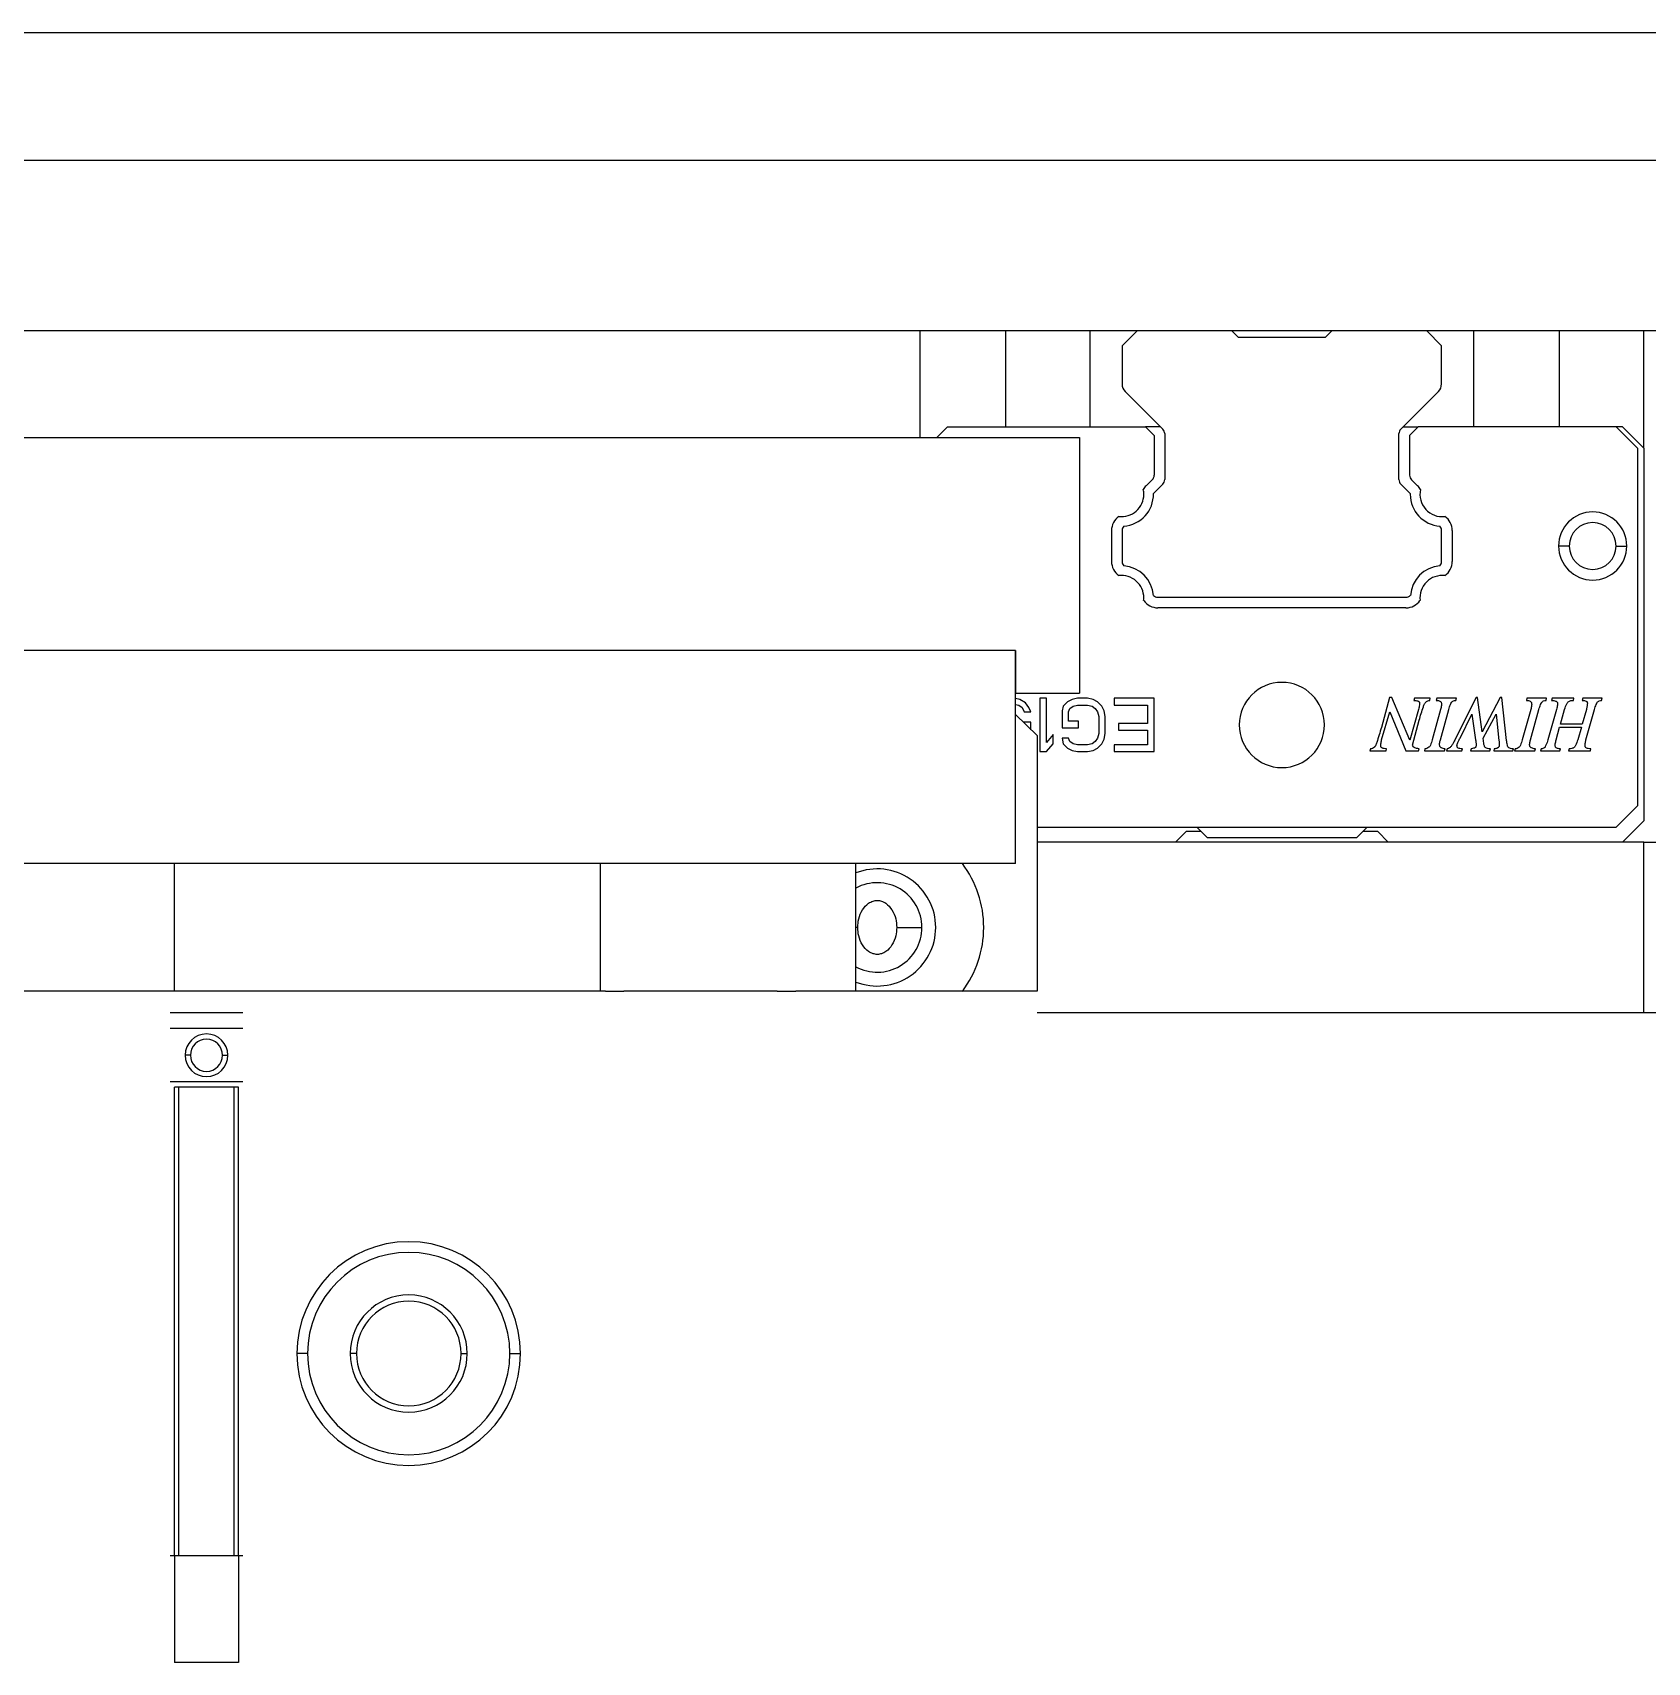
# Model space of a CAD drawing. Header units: millimetres. Extents: x 914 to 910632, y -176 to 682692.
# Drawn here: x 2382.413 to 2383.607, y 1909.357 to 1910.562 of the extents above; entities that cross this region are included whole.
import ezdxf

# ---------------------------------------------------------------- set-up
doc = ezdxf.new("R2010")
doc.units = ezdxf.units.MM

msp = doc.modelspace()

# ---------------------------------------------------------------- linework, layer by layer
at = {"color": 7, "linetype": 'Continuous'}
for p, q in [((2380.0924, 1910.5621), (2385.2899, 1910.5621)), ((2383.7936, 1910.4676), (2381.0531, 1910.4676)), ((2383.7936, 1910.3416), (2381.0531, 1910.3416)), ((2383.0691, 1910.3416), (2383.0691, 1910.2629)), ((2383.1951, 1910.2708), (2383.1951, 1910.3416)), ((2383.2188, 1910.3306), (2383.2298, 1910.3416)), ((2383.2999, 1910.3416), (2383.2298, 1910.3416)), ((2383.2999, 1910.3416), (2383.3046, 1910.3369)), ((2383.3692, 1910.3369), (2383.3739, 1910.3416)), ((2383.444, 1910.3416), (2383.3739, 1910.3416)), ((2383.444, 1910.3416), (2383.455, 1910.3306)), ((2383.4786, 1910.3416), (2383.4786, 1910.2708)), ((2383.6046, 1910.255), (2383.6046, 1910.3416)), ((2383.2188, 1910.3306), (2383.2188, 1910.3024)), ((2383.3046, 1910.3369), (2383.3692, 1910.3369)), ((2383.455, 1910.3024), (2383.455, 1910.3306)), ((2383.2489, 1910.269), (2383.2211, 1910.2968)), ((2383.4527, 1910.2968), (2383.4249, 1910.269)), ((2383.0817, 1910.2629), (2383.0896, 1910.2708)), ((2383.0896, 1910.2708), (2383.236, 1910.2708)), ((2383.236, 1910.2708), (2383.2424, 1910.2644)), ((2383.2471, 1910.2708), (2383.236, 1910.2708)), ((2383.4267, 1910.2708), (2383.4378, 1910.2708)), ((2383.4314, 1910.2644), (2383.4378, 1910.2708)), ((2383.5842, 1910.2708), (2383.4378, 1910.2708)), ((2383.5842, 1910.2708), (2383.5999, 1910.255)), ((2383.5889, 1910.2708), (2383.5842, 1910.2708)), ((2383.5889, 1910.2708), (2383.6046, 1910.255)), ((2381.6595, 1910.2629), (2383.1873, 1910.2629)), ((2383.1873, 1910.2629), (2383.1873, 1910.0739)), ((2383.2424, 1910.2644), (2383.2424, 1910.2349)), ((2383.2503, 1910.2657), (2383.2503, 1910.2317)), ((2383.4235, 1910.2317), (2383.4235, 1910.2657)), ((2383.4314, 1910.2644), (2383.4314, 1910.2349)), ((2383.5999, 1910.255), (2383.5999, 1909.9904)), ((2383.6046, 1910.255), (2383.6046, 1909.9794)), ((2383.241, 1910.2316), (2383.2365, 1910.2271)), ((2383.2419, 1910.2214), (2383.2489, 1910.2283)), ((2383.4318, 1910.2214), (2383.4249, 1910.2283)), ((2383.4319, 1910.2214), (2383.4318, 1910.2208)), ((2383.4373, 1910.2271), (2383.4328, 1910.2316)), ((2383.2109, 1910.1941), (2383.2109, 1910.1711)), ((2383.2188, 1910.1941), (2383.2188, 1910.1711)), ((2383.455, 1910.1711), (2383.455, 1910.1941)), ((2383.4629, 1910.1941), (2383.4629, 1910.1711)), ((2383.5495, 1910.1826), (2383.5416, 1910.1826)), ((2383.5842, 1910.1826), (2383.592, 1910.1826)), ((2383.2451, 1910.1448), (2383.4287, 1910.1448)), ((2383.4287, 1910.1369), (2383.2451, 1910.1369)), ((2383.14, 1910.1054), (2381.7068, 1910.1054)), ((2383.14, 1910.1054), (2383.14, 1910.0739)), ((2383.14, 1909.9479), (2383.14, 1910.1054)), ((2383.14, 1910.0739), (2383.1873, 1910.0739)), ((2383.1431, 1910.0691), (2383.14, 1910.0698)), ((2383.14, 1910.0655), (2383.1423, 1910.0649)), ((2383.1423, 1910.0649), (2383.1448, 1910.0633)), ((2383.1472, 1910.0666), (2383.1431, 1910.0691)), ((2383.1497, 1910.0633), (2383.1472, 1910.0666)), ((2383.1579, 1910.07), (2383.1579, 1910.0306)), ((2383.1628, 1910.07), (2383.1579, 1910.07)), ((2383.1628, 1910.0373), (2383.1628, 1910.07)), ((2383.1784, 1910.0674), (2383.1751, 1910.0641)), ((2383.1817, 1910.0691), (2383.1784, 1910.0674)), ((2383.1858, 1910.07), (2383.1817, 1910.0691)), ((2383.1825, 1910.0641), (2383.1858, 1910.0649)), ((2383.1932, 1910.07), (2383.1858, 1910.07)), ((2383.1858, 1910.0649), (2383.1932, 1910.0649)), ((2383.1973, 1910.0691), (2383.1932, 1910.07)), ((2383.1932, 1910.0649), (2383.1965, 1910.0641)), ((2383.2006, 1910.0674), (2383.1973, 1910.0691)), ((2383.2038, 1910.0641), (2383.2006, 1910.0674)), ((2383.2424, 1910.07), (2383.2129, 1910.07)), ((2383.2129, 1910.07), (2383.2129, 1910.0649)), ((2383.2129, 1910.0649), (2383.2375, 1910.0649)), ((2383.2375, 1910.0649), (2383.2375, 1910.0515)), ((2383.2424, 1910.0306), (2383.2424, 1910.07)), ((2383.4166, 1910.0706), (2383.4105, 1910.0485)), ((2383.4182, 1910.0706), (2383.4166, 1910.0706)), ((2383.4316, 1910.039), (2383.4182, 1910.0706)), ((2383.435, 1910.07), (2383.4346, 1910.0685)), ((2383.4467, 1910.07), (2383.435, 1910.07)), ((2383.4463, 1910.0685), (2383.4467, 1910.07)), ((2383.4515, 1910.07), (2383.4511, 1910.0685)), ((2383.4661, 1910.07), (2383.4515, 1910.07)), ((2383.4805, 1910.0706), (2383.4651, 1910.0398)), ((2383.4656, 1910.0685), (2383.4661, 1910.07)), ((2383.4817, 1910.0706), (2383.4805, 1910.0706)), ((2383.4851, 1910.0452), (2383.4817, 1910.0706)), ((2383.4984, 1910.0706), (2383.4851, 1910.0452)), ((2383.4996, 1910.0706), (2383.4984, 1910.0706)), ((2383.5031, 1910.0389), (2383.4996, 1910.0706)), ((2383.5182, 1910.07), (2383.5178, 1910.0685)), ((2383.5327, 1910.07), (2383.5182, 1910.07)), ((2383.5323, 1910.0685), (2383.5327, 1910.07)), ((2383.5367, 1910.07), (2383.5363, 1910.0685)), ((2383.5529, 1910.07), (2383.5367, 1910.07)), ((2383.5525, 1910.0685), (2383.5529, 1910.07)), ((2383.5594, 1910.07), (2383.5589, 1910.0685)), ((2383.5738, 1910.07), (2383.5594, 1910.07)), ((2383.5734, 1910.0685), (2383.5738, 1910.07)), ((2383.1558, 1910.0424), (2383.14, 1910.0581)), ((2383.1448, 1910.0633), (2383.1464, 1910.0599)), ((2383.1513, 1910.0524), (2383.1458, 1910.0524)), ((2383.1464, 1910.0599), (2383.1513, 1910.0599)), ((2383.1513, 1910.0599), (2383.1497, 1910.0633)), ((2383.1513, 1910.0468), (2383.1513, 1910.0524)), ((2383.1751, 1910.0641), (2383.1743, 1910.0607)), ((2383.1743, 1910.0607), (2383.1743, 1910.0482)), ((2383.1792, 1910.0599), (2383.18, 1910.0624)), ((2383.1792, 1910.0532), (2383.1792, 1910.0599)), ((2383.1866, 1910.0532), (2383.1792, 1910.0532)), ((2383.18, 1910.0624), (2383.1825, 1910.0641)), ((2383.1866, 1910.0482), (2383.1866, 1910.0532)), ((2383.1965, 1910.0641), (2383.1989, 1910.0624)), ((2383.1989, 1910.0624), (2383.2006, 1910.0599)), ((2383.2006, 1910.0599), (2383.2014, 1910.0566)), ((2383.2014, 1910.0566), (2383.2014, 1910.044)), ((2383.2055, 1910.0607), (2383.2038, 1910.0641)), ((2383.2063, 1910.0566), (2383.2055, 1910.0607)), ((2383.2063, 1910.044), (2383.2063, 1910.0566)), ((2383.4107, 1910.0393), (2383.4167, 1910.0601)), ((2383.4167, 1910.0601), (2383.4285, 1910.0312)), ((2383.4379, 1910.0618), (2383.4316, 1910.039)), ((2383.4334, 1910.0353), (2383.4385, 1910.0539)), ((2383.4543, 1910.0618), (2383.448, 1910.0393)), ((2383.4541, 1910.0393), (2383.4604, 1910.0618)), ((2383.4687, 1910.0406), (2383.4775, 1910.0583)), ((2383.4775, 1910.0583), (2383.4802, 1910.0394)), ((2383.4857, 1910.0406), (2383.4953, 1910.0584)), ((2383.4953, 1910.0584), (2383.4974, 1910.0389)), ((2383.521, 1910.0618), (2383.5147, 1910.0393)), ((2383.5208, 1910.0393), (2383.527, 1910.0618)), ((2383.54, 1910.0618), (2383.5337, 1910.0393)), ((2383.543, 1910.051), (2383.546, 1910.0618)), ((2383.5621, 1910.0618), (2383.559, 1910.051)), ((2383.5618, 1910.0393), (2383.5681, 1910.0618)), ((2383.1558, 1910.0424), (2383.1558, 1909.8534)), ((2383.1677, 1910.0432), (2383.1628, 1910.0373)), ((2383.1677, 1910.0364), (2383.1677, 1910.0432)), ((2383.1743, 1910.0482), (2383.1866, 1910.0482)), ((2383.1792, 1910.0406), (2383.1743, 1910.0406)), ((2383.1743, 1910.0406), (2383.1751, 1910.0364)), ((2383.18, 1910.0381), (2383.1792, 1910.0406)), ((2383.2006, 1910.0406), (2383.1989, 1910.0381)), ((2383.2014, 1910.044), (2383.2006, 1910.0406)), ((2383.2055, 1910.0398), (2383.2063, 1910.044)), ((2383.2375, 1910.0515), (2383.2161, 1910.0515)), ((2383.2161, 1910.0515), (2383.2161, 1910.0465)), ((2383.2161, 1910.0465), (2383.2375, 1910.0465)), ((2383.2375, 1910.0465), (2383.2375, 1910.0356)), ((2383.4862, 1910.0367), (2383.4857, 1910.0406)), ((2383.5398, 1910.0393), (2383.5423, 1910.0486)), ((2383.5423, 1910.0486), (2383.5584, 1910.0486)), ((2383.559, 1910.051), (2383.543, 1910.051)), ((2383.5584, 1910.0486), (2383.5558, 1910.0393)), ((2383.1579, 1910.0306), (2383.1628, 1910.0306)), ((2383.1628, 1910.0306), (2383.1677, 1910.0364)), ((2383.1751, 1910.0364), (2383.1784, 1910.0331)), ((2383.1784, 1910.0331), (2383.1817, 1910.0314)), ((2383.1825, 1910.0364), (2383.18, 1910.0381)), ((2383.1817, 1910.0314), (2383.1858, 1910.0306)), ((2383.1858, 1910.0356), (2383.1825, 1910.0364)), ((2383.1932, 1910.0356), (2383.1858, 1910.0356)), ((2383.1858, 1910.0306), (2383.1932, 1910.0306)), ((2383.1965, 1910.0364), (2383.1932, 1910.0356)), ((2383.1932, 1910.0306), (2383.1973, 1910.0314)), ((2383.1989, 1910.0381), (2383.1965, 1910.0364)), ((2383.1973, 1910.0314), (2383.2006, 1910.0331)), ((2383.2006, 1910.0331), (2383.2038, 1910.0364)), ((2383.2038, 1910.0364), (2383.2055, 1910.0398)), ((2383.2375, 1910.0356), (2383.2129, 1910.0356)), ((2383.2129, 1910.0356), (2383.2129, 1910.0306)), ((2383.2129, 1910.0306), (2383.2424, 1910.0306)), ((2383.4025, 1910.0327), (2383.402, 1910.0312)), ((2383.402, 1910.0312), (2383.414, 1910.0312)), ((2383.414, 1910.0312), (2383.4144, 1910.0327)), ((2383.4285, 1910.0312), (2383.438, 1910.0312)), ((2383.438, 1910.0312), (2383.4384, 1910.0327)), ((2383.4427, 1910.0327), (2383.4423, 1910.0312)), ((2383.4423, 1910.0312), (2383.4573, 1910.0312)), ((2383.4573, 1910.0312), (2383.4577, 1910.0327)), ((2383.4591, 1910.0327), (2383.4587, 1910.0312)), ((2383.4587, 1910.0312), (2383.47, 1910.0312)), ((2383.47, 1910.0312), (2383.4704, 1910.0327)), ((2383.4769, 1910.0327), (2383.4765, 1910.0312)), ((2383.4765, 1910.0312), (2383.4906, 1910.0312)), ((2383.4906, 1910.0312), (2383.4911, 1910.0327)), ((2383.494, 1910.0327), (2383.4936, 1910.0312)), ((2383.4936, 1910.0312), (2383.5077, 1910.0312)), ((2383.5077, 1910.0312), (2383.5082, 1910.0327)), ((2383.5094, 1910.0327), (2383.5089, 1910.0312)), ((2383.5089, 1910.0312), (2383.524, 1910.0312)), ((2383.524, 1910.0312), (2383.5244, 1910.0327)), ((2383.5286, 1910.0327), (2383.5282, 1910.0312)), ((2383.5282, 1910.0312), (2383.5425, 1910.0312)), ((2383.5425, 1910.0312), (2383.5429, 1910.0327)), ((2383.5493, 1910.0327), (2383.5489, 1910.0312)), ((2383.5489, 1910.0312), (2383.5651, 1910.0312)), ((2383.5651, 1910.0312), (2383.5655, 1910.0327)), ((2383.5999, 1909.9904), (2383.5842, 1909.9747)), ((2383.1558, 1909.9747), (2383.5842, 1909.9747)), ((2383.266, 1909.9715), (2383.2581, 1909.9636)), ((2383.277, 1909.9715), (2383.266, 1909.9715)), ((2383.2818, 1909.9668), (2383.2739, 1909.9747)), ((2383.3999, 1909.9747), (2383.392, 1909.9668)), ((2383.4078, 1909.9715), (2383.3967, 1909.9715)), ((2383.4156, 1909.9636), (2383.4078, 1909.9715)), ((2383.6046, 1909.9794), (2383.5889, 1909.9636)), ((2383.6046, 1909.9636), (2383.1558, 1909.9636)), ((2383.392, 1909.9668), (2383.2818, 1909.9668)), ((2383.6046, 1909.8376), (2383.6046, 1909.9636)), ((2383.6046, 1909.9636), (2383.6519, 1909.9636)), ((2383.14, 1909.9479), (2381.7068, 1909.9479)), ((2382.5179, 1909.8534), (2382.5179, 1909.9479)), ((2382.8329, 1909.8534), (2382.8329, 1909.9479)), ((2383.0219, 1909.8534), (2383.0219, 1909.9479)), ((2383.0521, 1909.9006), (2383.0707, 1909.9006)), ((2382.5084, 1909.8534), (2382.3383, 1909.8534)), ((2382.5147, 1909.8534), (2382.5084, 1909.8534)), ((2382.5683, 1909.8534), (2382.5147, 1909.8534)), ((2382.573, 1909.8534), (2382.5683, 1909.8534)), ((2382.7778, 1909.8534), (2382.573, 1909.8534)), ((2382.7914, 1909.8534), (2382.7778, 1909.8534)), ((2382.8366, 1909.8534), (2382.7914, 1909.8534)), ((2382.8366, 1909.8534), (2382.8502, 1909.8534)), ((2382.9636, 1909.8534), (2382.8502, 1909.8534)), ((2382.9636, 1909.8534), (2382.9773, 1909.8534)), ((2383.0224, 1909.8534), (2382.9773, 1909.8534)), ((2383.0361, 1909.8534), (2383.0224, 1909.8534)), ((2383.1243, 1909.8534), (2383.0361, 1909.8534)), ((2383.1558, 1909.8534), (2383.1243, 1909.8534)), ((2382.5683, 1909.8376), (2382.5147, 1909.8376)), ((2383.6046, 1909.8376), (2383.1558, 1909.8376)), ((2383.6519, 1909.8376), (2383.6046, 1909.8376)), ((2382.5683, 1909.8258), (2382.5147, 1909.8258)), ((2382.5296, 1909.8061), (2382.5258, 1909.8061)), ((2382.5534, 1909.8061), (2382.5573, 1909.8061)), ((2382.5683, 1909.7865), (2382.5147, 1909.7865)), ((2382.5179, 1909.436), (2382.5179, 1909.7825)), ((2382.521, 1909.7825), (2382.5179, 1909.7825)), ((2382.521, 1909.436), (2382.521, 1909.7825)), ((2382.562, 1909.7825), (2382.521, 1909.7825)), ((2382.562, 1909.436), (2382.562, 1909.7825)), ((2382.5651, 1909.7825), (2382.562, 1909.7825)), ((2382.5651, 1909.436), (2382.5651, 1909.7825)), ((2382.6163, 1909.5856), (2382.6085, 1909.5856)), ((2382.766, 1909.5856), (2382.7738, 1909.5856)), ((2382.5179, 1909.436), (2382.5147, 1909.436)), ((2382.521, 1909.436), (2382.5179, 1909.436)), ((2382.5179, 1909.436), (2382.5179, 1909.3573)), ((2382.562, 1909.436), (2382.521, 1909.436)), ((2382.5651, 1909.436), (2382.562, 1909.436)), ((2382.5683, 1909.436), (2382.5651, 1909.436)), ((2382.5651, 1909.436), (2382.5651, 1909.3573)), ((2382.5651, 1909.3573), (2382.5179, 1909.3573))]:
    msp.add_line(p, q, dxfattribs=at)
at = {"color": 8, "linetype": 'Continuous'}
for p, q in [((2383.1327, 1910.2708), (2383.1327, 1910.3416)), ((2383.5422, 1910.2708), (2383.5422, 1910.3416)), ((2383.0232, 1909.9006), (2383.0219, 1909.9006)), ((2382.6524, 1909.5856), (2382.6478, 1909.5856)), ((2382.7299, 1909.5856), (2382.7345, 1909.5856))]:
    msp.add_line(p, q, dxfattribs=at)
at = {"color": 7, "linetype": 'Continuous'}
for centre, radius, start, end in [((2383.2266, 1910.3024), 0.00788, 180.0032, 225), ((2383.4471, 1910.3024), 0.00788, 315, 0), ((2383.2455, 1910.2657), 0.00473, 0, 45), ((2383.4282, 1910.2657), 0.00473, 135, 180), ((2383.2377, 1910.2349), 0.00473, 315, 0), ((2383.4361, 1910.2349), 0.00473, 180, 224.9999), ((2383.2183, 1910.2208), 0.0236, 274.1077, 1.3442), ((2383.2454, 1910.2182), 0.0126, 135.0001, 150.5643), ((2383.2183, 1910.2208), 0.0165, 0, 12.4665), ((2383.2455, 1910.2317), 0.00473, 315.0001, 0), ((2383.4282, 1910.2317), 0.00473, 180, 224.9999), ((2383.4284, 1910.2182), 0.0126, 29.4352, 44.9999), ((2383.4555, 1910.2208), 0.0165, 167.5339, 277.0266), ((2383.2183, 1910.2208), 0.0165, 262.9734, 0), ((2383.4555, 1910.2208), 0.0236, 179.9971, 265.8923), ((2383.2235, 1910.1941), 0.0126, 124.8756, 180), ((2383.2235, 1910.1941), 0.00472, 137.6019, 180), ((2383.4503, 1910.1941), 0.00472, 359.9977, 42.3981), ((2383.4503, 1910.1941), 0.0126, 0.0003, 55.1244), ((2383.5668, 1910.1826), 0.0252, 0, 180), ((2383.5668, 1910.1826), 0.0173, 0, 180), ((2383.5668, 1910.1826), 0.0252, 180, 0), ((2383.5668, 1910.1826), 0.0173, 180, 0), ((2383.2235, 1910.1711), 0.0126, 180.0011, 235.1244), ((2383.2183, 1910.1443), 0.0165, 0, 97.0266), ((2383.2235, 1910.1711), 0.00472, 180.005, 222.3981), ((2383.2183, 1910.1443), 0.0236, 4.1077, 85.8923), ((2383.4555, 1910.1443), 0.0236, 94.1077, 175.8923), ((2383.4555, 1910.1443), 0.0165, 82.9734, 187.0266), ((2383.4503, 1910.1711), 0.00472, 317.6019, 360), ((2383.4503, 1910.1711), 0.0126, 304.8756, 359.9998), ((2383.2183, 1910.1443), 0.0165, 352.9734, 0), ((2383.2451, 1910.1495), 0.0126, 214.8756, 270), ((2383.2451, 1910.1495), 0.00473, 227.6019, 270), ((2383.4287, 1910.1495), 0.00473, 270, 312.3981), ((2383.4287, 1910.1495), 0.0126, 270, 325.1244), ((2383.3369, 1910.0503), 0.0315, 0, 180), ((2383.3369, 1910.0503), 0.0315, 180, 0), ((2383.0376, 1909.9006), 0.0433, 0, 111.3237), ((2383.0376, 1909.9006), 0.0788, 0, 36.8699), ((2383.0376, 1909.9006), 0.0331, 0, 118.4369), ((2383.0376, 1909.9006), 0.0433, 248.6763, 0), ((2383.0376, 1909.9006), 0.0331, 241.5631, 0), ((2383.0376, 1909.9006), 0.0788, 323.1301, 0), ((2382.5415, 1909.8061), 0.0158, 0, 180), ((2382.5415, 1909.8061), 0.0119, 0, 180), ((2382.5415, 1909.8061), 0.0158, 180, 0), ((2382.5415, 1909.8061), 0.0119, 180, 0), ((2382.6911, 1909.5856), 0.0827, 0, 180), ((2382.6911, 1909.5856), 0.0748, 0, 180), ((2382.6911, 1909.5856), 0.0433, 0, 180), ((2382.6911, 1909.5856), 0.0387, 0, 180), ((2382.6911, 1909.5856), 0.0827, 180, 0), ((2382.6911, 1909.5856), 0.0748, 180, 0), ((2382.6911, 1909.5856), 0.0433, 180, 0), ((2382.6911, 1909.5856), 0.0387, 180, 0)]:
    msp.add_arc(centre, radius, start, end, dxfattribs=at)
for points, knots in [([(2383.4346, 1910.0685), (2383.4355, 1910.0684), (2383.4367, 1910.0683), (2383.438, 1910.0678), (2383.4383, 1910.0675), (2383.4385, 1910.0674)], [0, 0, 0, 0, 0.687606, 0.864827, 1, 1, 1, 1]), ([(2383.4385, 1910.0674), (2383.4385, 1910.0673), (2383.4386, 1910.0671), (2383.4387, 1910.0668), (2383.4388, 1910.0661), (2383.4386, 1910.0644), (2383.4382, 1910.0629), (2383.4379, 1910.0618)], [0, 0, 0, 0, 0.0466286, 0.1041725, 0.174546, 0.3961842, 1, 1, 1, 1]), ([(2383.4385, 1910.0539), (2383.4394, 1910.0572), (2383.4406, 1910.0613), (2383.4422, 1910.0654), (2383.4427, 1910.0665), (2383.443, 1910.0668), (2383.4431, 1910.0669)], [0, 0, 0, 0, 0.739867, 0.91964, 0.966319, 1, 1, 1, 1]), ([(2383.4431, 1910.0669), (2383.4436, 1910.0674), (2383.4445, 1910.0682), (2383.4458, 1910.0684), (2383.4463, 1910.0685)], [0, 0, 0, 0, 0.560386, 1, 1, 1, 1]), ([(2383.4511, 1910.0685), (2383.4516, 1910.0685), (2383.4525, 1910.0684), (2383.4537, 1910.068), (2383.4545, 1910.0675), (2383.4547, 1910.0671), (2383.4548, 1910.0669)], [0, 0, 0, 0, 0.369685, 0.656194, 0.837124, 1, 1, 1, 1]), ([(2383.4548, 1910.0669), (2383.4549, 1910.0665), (2383.455, 1910.0658), (2383.4549, 1910.0641), (2383.4546, 1910.0627), (2383.4543, 1910.0618)], [0, 0, 0, 0, 0.1955236, 0.4529518, 1, 1, 1, 1]), ([(2383.4604, 1910.0618), (2383.4607, 1910.063), (2383.4612, 1910.0648), (2383.462, 1910.0664), (2383.4623, 1910.0669)], [0, 0, 0, 0, 0.670747, 1, 1, 1, 1]), ([(2383.4623, 1910.0669), (2383.4625, 1910.0671), (2383.4629, 1910.0676), (2383.464, 1910.0682), (2383.465, 1910.0684), (2383.4656, 1910.0685)], [0, 0, 0, 0, 0.2285646, 0.489438, 1, 1, 1, 1]), ([(2383.5178, 1910.0685), (2383.5183, 1910.0685), (2383.5192, 1910.0684), (2383.5204, 1910.068), (2383.5211, 1910.0675), (2383.5214, 1910.0671), (2383.5215, 1910.0669)], [0, 0, 0, 0, 0.369685, 0.656194, 0.837124, 1, 1, 1, 1]), ([(2383.5215, 1910.0669), (2383.5215, 1910.0665), (2383.5217, 1910.0658), (2383.5216, 1910.0641), (2383.5212, 1910.0627), (2383.521, 1910.0618)], [0, 0, 0, 0, 0.195524, 0.452952, 1, 1, 1, 1]), ([(2383.527, 1910.0618), (2383.5274, 1910.063), (2383.5279, 1910.0648), (2383.5287, 1910.0664), (2383.529, 1910.0669)], [0, 0, 0, 0, 0.670747, 1, 1, 1, 1]), ([(2383.529, 1910.0669), (2383.5292, 1910.0671), (2383.5296, 1910.0676), (2383.5307, 1910.0682), (2383.5317, 1910.0684), (2383.5323, 1910.0685)], [0, 0, 0, 0, 0.228564, 0.489438, 1, 1, 1, 1]), ([(2383.5363, 1910.0685), (2383.5369, 1910.0685), (2383.5379, 1910.0684), (2383.5392, 1910.0681), (2383.5401, 1910.0677), (2383.5404, 1910.0673), (2383.5405, 1910.0672)], [0, 0, 0, 0, 0.385898, 0.681229, 0.858044, 1, 1, 1, 1]), ([(2383.5405, 1910.0672), (2383.5406, 1910.067), (2383.5408, 1910.0666), (2383.5408, 1910.0658), (2383.5406, 1910.0642), (2383.5403, 1910.0629), (2383.54, 1910.0618)], [0, 0, 0, 0, 0.104902, 0.24238, 0.418385, 1, 1, 1, 1]), ([(2383.546, 1910.0618), (2383.5465, 1910.0632), (2383.5471, 1910.0649), (2383.5481, 1910.0667), (2383.5485, 1910.0672), (2383.5487, 1910.0674)], [0, 0, 0, 0, 0.6844, 0.864597, 1, 1, 1, 1]), ([(2383.5487, 1910.0674), (2383.549, 1910.0676), (2383.5496, 1910.068), (2383.5509, 1910.0684), (2383.5519, 1910.0685), (2383.5525, 1910.0685)], [0, 0, 0, 0, 0.237866, 0.503465, 1, 1, 1, 1]), ([(2383.5589, 1910.0685), (2383.5595, 1910.0685), (2383.5605, 1910.0684), (2383.5616, 1910.0681), (2383.5623, 1910.0677), (2383.5626, 1910.0674), (2383.5628, 1910.067), (2383.5628, 1910.0667), (2383.5629, 1910.0666)], [0, 0, 0, 0, 0.355109, 0.622863, 0.729613, 0.823477, 0.910952, 1, 1, 1, 1]), ([(2383.5629, 1910.0666), (2383.5628, 1910.0658), (2383.5627, 1910.0642), (2383.5623, 1910.0626), (2383.5621, 1910.0618)], [0, 0, 0, 0, 0.490626, 1, 1, 1, 1]), ([(2383.5681, 1910.0618), (2383.5685, 1910.063), (2383.5691, 1910.0648), (2383.5699, 1910.0665), (2383.5702, 1910.0671)], [0, 0, 0, 0, 0.675598, 1, 1, 1, 1]), ([(2383.5702, 1910.0671), (2383.5704, 1910.0673), (2383.5708, 1910.0677), (2383.5719, 1910.0683), (2383.5728, 1910.0684), (2383.5734, 1910.0685)], [0, 0, 0, 0, 0.235522, 0.496482, 1, 1, 1, 1]), ([(2383.4105, 1910.0485), (2383.4094, 1910.0448), (2383.4081, 1910.0402), (2383.4064, 1910.0355), (2383.4058, 1910.0344), (2383.4056, 1910.0341), (2383.4055, 1910.034)], [0, 0, 0, 0, 0.753171, 0.92824, 0.971186, 1, 1, 1, 1]), ([(2383.4668, 1910.0365), (2383.467, 1910.0371), (2383.4676, 1910.0385), (2383.4683, 1910.0398), (2383.4687, 1910.0406)], [0, 0, 0, 0, 0.416567, 1, 1, 1, 1]), ([(2383.4055, 1910.034), (2383.405, 1910.0336), (2383.4041, 1910.0328), (2383.403, 1910.0327), (2383.4025, 1910.0327)], [0, 0, 0, 0, 0.5526191, 1, 1, 1, 1]), ([(2383.4102, 1910.0341), (2383.4101, 1910.0344), (2383.41, 1910.0351), (2383.4101, 1910.0369), (2383.4105, 1910.0384), (2383.4107, 1910.0393)], [0, 0, 0, 0, 0.176373, 0.431185, 1, 1, 1, 1]), ([(2383.4144, 1910.0327), (2383.4138, 1910.0327), (2383.4127, 1910.0328), (2383.4115, 1910.0331), (2383.4108, 1910.0334), (2383.4104, 1910.0337), (2383.4103, 1910.034), (2383.4102, 1910.0341)], [0, 0, 0, 0, 0.397493, 0.69243, 0.81139, 0.911366, 1, 1, 1, 1]), ([(2383.4353, 1910.0334), (2383.4351, 1910.0335), (2383.4347, 1910.0337), (2383.434, 1910.0344), (2383.4336, 1910.035), (2383.4334, 1910.0353)], [0, 0, 0, 0, 0.2367596, 0.5037544, 1, 1, 1, 1]), ([(2383.4384, 1910.0327), (2383.4377, 1910.0328), (2383.4367, 1910.0329), (2383.4357, 1910.0332), (2383.4353, 1910.0334)], [0, 0, 0, 0, 0.62182, 1, 1, 1, 1]), ([(2383.4457, 1910.0338), (2383.4452, 1910.0335), (2383.4443, 1910.0329), (2383.4432, 1910.0327), (2383.4427, 1910.0327)], [0, 0, 0, 0, 0.521732, 1, 1, 1, 1]), ([(2383.448, 1910.0393), (2383.4477, 1910.038), (2383.4472, 1910.0363), (2383.4463, 1910.0345), (2383.4459, 1910.034), (2383.4457, 1910.0338)], [0, 0, 0, 0, 0.694556, 0.8718213, 1, 1, 1, 1]), ([(2383.4538, 1910.0344), (2383.4537, 1910.0347), (2383.4534, 1910.0354), (2383.4536, 1910.0371), (2383.4539, 1910.0384), (2383.4541, 1910.0393)], [0, 0, 0, 0, 0.196722, 0.453562, 1, 1, 1, 1]), ([(2383.4577, 1910.0327), (2383.4572, 1910.0327), (2383.4562, 1910.0328), (2383.455, 1910.0332), (2383.4542, 1910.0337), (2383.4539, 1910.0342), (2383.4538, 1910.0344)], [0, 0, 0, 0, 0.369418, 0.658958, 0.841196, 1, 1, 1, 1]), ([(2383.4624, 1910.0349), (2383.462, 1910.0343), (2383.4611, 1910.0333), (2383.4598, 1910.0328), (2383.4591, 1910.0327)], [0, 0, 0, 0, 0.530367, 1, 1, 1, 1]), ([(2383.4651, 1910.0398), (2383.4646, 1910.0387), (2383.4638, 1910.0371), (2383.4628, 1910.0355), (2383.4624, 1910.0349)], [0, 0, 0, 0, 0.633657, 1, 1, 1, 1]), ([(2383.4664, 1910.035), (2383.4664, 1910.0352), (2383.4665, 1910.0358), (2383.4667, 1910.0363), (2383.4668, 1910.0365)], [0, 0, 0, 0, 0.523442, 1, 1, 1, 1]), ([(2383.4674, 1910.0332), (2383.4672, 1910.0333), (2383.4669, 1910.0335), (2383.4665, 1910.0341), (2383.4665, 1910.0346), (2383.4664, 1910.035)], [0, 0, 0, 0, 0.271555, 0.536817, 1, 1, 1, 1]), ([(2383.4704, 1910.0327), (2383.4697, 1910.0327), (2383.4687, 1910.0327), (2383.4678, 1910.033), (2383.4674, 1910.0332)], [0, 0, 0, 0, 0.629418, 1, 1, 1, 1]), ([(2383.48, 1910.0336), (2383.4799, 1910.0336), (2383.4797, 1910.0334), (2383.4793, 1910.0332), (2383.4783, 1910.0329), (2383.4775, 1910.0328), (2383.4769, 1910.0327)], [0, 0, 0, 0, 0.1107047, 0.2530794, 0.430947, 1, 1, 1, 1]), ([(2383.4806, 1910.0355), (2383.4806, 1910.0351), (2383.4806, 1910.0344), (2383.4802, 1910.0339), (2383.48, 1910.0336)], [0, 0, 0, 0, 0.600643, 1, 1, 1, 1]), ([(2383.4802, 1910.0394), (2383.4803, 1910.0388), (2383.4804, 1910.038), (2383.4805, 1910.0371), (2383.4805, 1910.0368)], [0, 0, 0, 0, 0.650906, 1, 1, 1, 1]), ([(2383.4805, 1910.0368), (2383.4806, 1910.0366), (2383.4806, 1910.0361), (2383.4806, 1910.0357), (2383.4806, 1910.0355)], [0, 0, 0, 0, 0.609618, 1, 1, 1, 1]), ([(2383.4877, 1910.0334), (2383.4875, 1910.0336), (2383.487, 1910.034), (2383.4865, 1910.0351), (2383.4863, 1910.0361), (2383.4862, 1910.0367)], [0, 0, 0, 0, 0.217891, 0.474971, 1, 1, 1, 1]), ([(2383.4911, 1910.0327), (2383.4903, 1910.0327), (2383.4892, 1910.0327), (2383.4881, 1910.0332), (2383.4877, 1910.0334)], [0, 0, 0, 0, 0.6162361, 1, 1, 1, 1]), ([(2383.4966, 1910.0333), (2383.4962, 1910.0331), (2383.4953, 1910.0327), (2383.4944, 1910.0327), (2383.494, 1910.0327)], [0, 0, 0, 0, 0.535435, 1, 1, 1, 1]), ([(2383.4977, 1910.0355), (2383.4977, 1910.0352), (2383.4977, 1910.0347), (2383.4974, 1910.0341), (2383.497, 1910.0336), (2383.4967, 1910.0334), (2383.4966, 1910.0333)], [0, 0, 0, 0, 0.304939, 0.576526, 0.783687, 1, 1, 1, 1]), ([(2383.4974, 1910.0389), (2383.4975, 1910.0385), (2383.4976, 1910.0378), (2383.4976, 1910.0371), (2383.4977, 1910.0368)], [0, 0, 0, 0, 0.616457, 1, 1, 1, 1]), ([(2383.4977, 1910.0368), (2383.4977, 1910.0366), (2383.4977, 1910.0361), (2383.4977, 1910.0356), (2383.4977, 1910.0355)], [0, 0, 0, 0, 0.597528, 1, 1, 1, 1]), ([(2383.5048, 1910.0334), (2383.5046, 1910.0335), (2383.5044, 1910.0337), (2383.504, 1910.0344), (2383.5034, 1910.0361), (2383.5032, 1910.0377), (2383.5031, 1910.0389)], [0, 0, 0, 0, 0.077812, 0.180815, 0.403167, 1, 1, 1, 1]), ([(2383.5082, 1910.0327), (2383.5074, 1910.0327), (2383.5062, 1910.0327), (2383.5052, 1910.0332), (2383.5048, 1910.0334)], [0, 0, 0, 0, 0.630356, 1, 1, 1, 1]), ([(2383.5124, 1910.0338), (2383.5119, 1910.0335), (2383.511, 1910.0329), (2383.5099, 1910.0327), (2383.5094, 1910.0327)], [0, 0, 0, 0, 0.521732, 1, 1, 1, 1]), ([(2383.5147, 1910.0393), (2383.5143, 1910.038), (2383.5138, 1910.0363), (2383.513, 1910.0345), (2383.5125, 1910.034), (2383.5124, 1910.0338)], [0, 0, 0, 0, 0.694556, 0.871821, 1, 1, 1, 1]), ([(2383.5204, 1910.0344), (2383.5203, 1910.0347), (2383.5201, 1910.0354), (2383.5202, 1910.0371), (2383.5205, 1910.0384), (2383.5208, 1910.0393)], [0, 0, 0, 0, 0.196722, 0.453562, 1, 1, 1, 1]), ([(2383.5244, 1910.0327), (2383.5238, 1910.0327), (2383.5229, 1910.0328), (2383.5217, 1910.0332), (2383.5208, 1910.0337), (2383.5206, 1910.0342), (2383.5204, 1910.0344)], [0, 0, 0, 0, 0.3694177, 0.6589576, 0.8411961, 1, 1, 1, 1]), ([(2383.5313, 1910.0337), (2383.5311, 1910.0335), (2383.5307, 1910.0332), (2383.5298, 1910.0328), (2383.5291, 1910.0327), (2383.5286, 1910.0327)], [0, 0, 0, 0, 0.2567476, 0.5249138, 1, 1, 1, 1]), ([(2383.5337, 1910.0393), (2383.5333, 1910.038), (2383.5327, 1910.0362), (2383.5318, 1910.0344), (2383.5315, 1910.0339), (2383.5313, 1910.0337)], [0, 0, 0, 0, 0.699808, 0.876222, 1, 1, 1, 1]), ([(2383.5392, 1910.0341), (2383.5391, 1910.0344), (2383.539, 1910.0352), (2383.5392, 1910.037), (2383.5395, 1910.0384), (2383.5398, 1910.0393)], [0, 0, 0, 0, 0.18836, 0.445075, 1, 1, 1, 1]), ([(2383.5429, 1910.0327), (2383.5424, 1910.0327), (2383.5414, 1910.0327), (2383.5403, 1910.033), (2383.5395, 1910.0335), (2383.5393, 1910.0339), (2383.5392, 1910.0341)], [0, 0, 0, 0, 0.379911, 0.667549, 0.84402, 1, 1, 1, 1]), ([(2383.5531, 1910.0337), (2383.5528, 1910.0335), (2383.5523, 1910.0332), (2383.551, 1910.0328), (2383.55, 1910.0327), (2383.5493, 1910.0327)], [0, 0, 0, 0, 0.215256, 0.477723, 1, 1, 1, 1]), ([(2383.5558, 1910.0393), (2383.5553, 1910.0379), (2383.5547, 1910.0362), (2383.5537, 1910.0343), (2383.5533, 1910.0339), (2383.5531, 1910.0337)], [0, 0, 0, 0, 0.70421, 0.878561, 1, 1, 1, 1]), ([(2383.5612, 1910.0342), (2383.5612, 1910.0346), (2383.5611, 1910.0354), (2383.5613, 1910.0371), (2383.5616, 1910.0384), (2383.5618, 1910.0393)], [0, 0, 0, 0, 0.1995835, 0.4597663, 1, 1, 1, 1]), ([(2383.5655, 1910.0327), (2383.5648, 1910.0327), (2383.5637, 1910.0327), (2383.5625, 1910.033), (2383.5618, 1910.0334), (2383.5614, 1910.0338), (2383.5613, 1910.0341), (2383.5612, 1910.0342)], [0, 0, 0, 0, 0.394974, 0.684573, 0.802001, 0.903755, 1, 1, 1, 1]), ([(2383.0232, 1909.9006), (2383.0233, 1909.9027), (2383.0236, 1909.9073), (2383.0263, 1909.9136), (2383.0302, 1909.9181), (2383.0343, 1909.9202), (2383.0376, 1909.9208), (2383.041, 1909.9202), (2383.045, 1909.9181), (2383.0489, 1909.9136), (2383.0516, 1909.9073), (2383.0519, 1909.9028), (2383.0521, 1909.9006)], [0, 0, 0, 0, 0.115406, 0.249402, 0.374345, 0.441616, 0.4998, 0.558046, 0.625411, 0.750043, 0.88438, 1, 1, 1, 1]), ([(2383.0521, 1909.9006), (2383.0519, 1909.8985), (2383.0516, 1909.894), (2383.0489, 1909.8877), (2383.0451, 1909.8832), (2383.041, 1909.8811), (2383.0377, 1909.8805), (2383.0343, 1909.8811), (2383.0302, 1909.8832), (2383.0264, 1909.8877), (2383.0236, 1909.894), (2383.0233, 1909.8985), (2383.0232, 1909.9006)], [0, 0, 0, 0, 0.11542, 0.249441, 0.374323, 0.441591, 0.499769, 0.557984, 0.625297, 0.750056, 0.884385, 1, 1, 1, 1])]:
    msp.add_open_spline(points, degree=3, knots=knots, dxfattribs=at)

doc.saveas('drawing.dxf')
